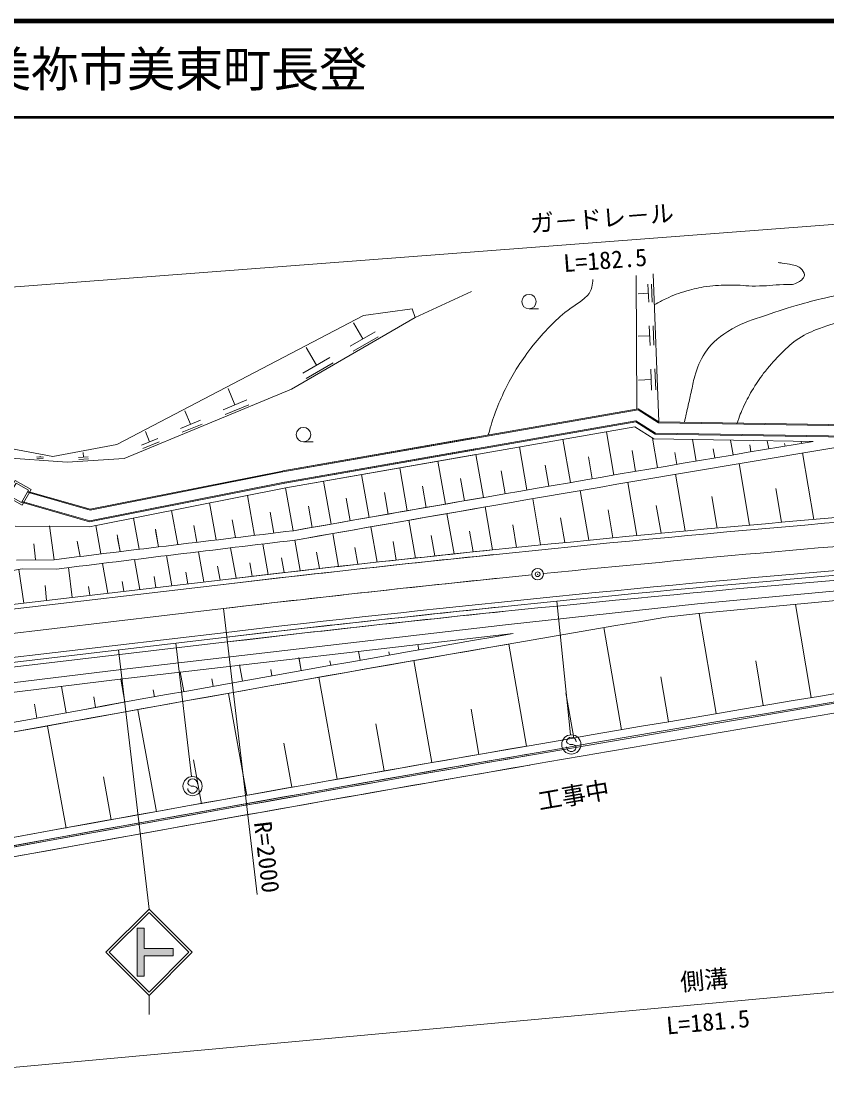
# Model space of a CAD drawing. Units: millimetres on the paper. Extents: x 40 to 680, y 20 to 380.
# Drawn here: x 409 to 492.9, y 269.8 to 380 of the extents above; entities that cross this region are included whole.
import ezdxf
from ezdxf.enums import TextEntityAlignment as Align

# ---------------------------------------------------------------- set-up
doc = ezdxf.new("R2010")
doc.units = ezdxf.units.MM
doc.header["$PDMODE"] = 32
doc.header["$PDSIZE"] = 0.5
for name, color, linetype, lineweight in [('M-BGD', 7, 'Continuous', 18), ('M-TTL', 2, 'Continuous', 140), ('M-TTL-LINE', 7, 'Continuous', 50)]:
    doc.layers.add(name, color=color, linetype=linetype, lineweight=lineweight)
doc.layers.add('M-TTL-TXT', color=7, linetype='Continuous')
doc.styles.add('ＭＳ ゴシック', font='')
doc.styles.get('ＭＳ ゴシック').set_extended_font_data('MS Gothic')

msp = doc.modelspace()

# ---------------------------------------------------------------- hatches: boundary and pattern name
at = {"layer": 'M-BGD'}
msp.add_hatch(color=256, dxfattribs=at).paths.add_polyline_path([(421.056, 285.454), (421.806, 285.454), (421.806, 283.329), (424.806, 283.329), (424.806, 282.579), (421.806, 282.579), (421.806, 280.454), (421.056, 280.454)])
msp.add_hatch(color=256, dxfattribs=at).paths.add_polyline_path([(421.056, 285.454), (421.806, 285.454), (421.806, 283.329), (424.806, 283.329), (424.806, 282.579), (421.806, 282.579), (421.806, 280.454), (421.056, 280.454)])

# ---------------------------------------------------------------- linework, layer by layer
for p, q in [((560.123, 363.913), (379.209, 350.091)), ((473.095, 339.571), (473.023, 353.5)), ((475.405, 338.226), (474.801, 353.668)), ((450.033, 349.115), (455.906, 351.809)), ((474.341, 350.694), (474.268, 352.572)), ((474.717, 350.708), (474.643, 352.587)), ((474.304, 351.633), (473.233, 351.591)), ((449.716, 350.004), (444.636, 349.313)), ((449.716, 350.004), (450.033, 349.115)), ((461.881, 350.021), (462.881, 350.021)), ((444.636, 349.313), (418.961, 335.89)), ((437.131, 341.641), (450.033, 349.115)), ((444.568, 346.873), (443.599, 348.546)), ((443.271, 346.122), (445.865, 347.624)), ((474.486, 346.198), (474.407, 348.229)), ((474.892, 346.214), (474.813, 348.245)), ((443.571, 345.603), (446.165, 347.105)), ((474.446, 347.213), (473.256, 347.167)), ((439.741, 344.133), (438.676, 345.972)), ((438.337, 343.321), (441.144, 344.946)), ((438.662, 342.759), (441.469, 344.385)), ((474.636, 341.547), (474.551, 343.736)), ((475.074, 341.564), (474.988, 343.753)), ((474.593, 342.641), (473.279, 342.59)), ((419.721, 334.428), (437.131, 341.641)), ((431.261, 340.005), (430.549, 341.724)), ((430.025, 339.493), (432.497, 340.517)), ((430.23, 338.998), (432.702, 340.023)), ((436.232, 333.118), (473.259, 339.599)), ((475.405, 338.226), (473.259, 339.599)), ((426.62, 337.988), (426.047, 339.37)), ((436.247, 333.029), (473.24, 339.505)), ((475.378, 338.136), (473.24, 339.505)), ((425.583, 337.559), (427.656, 338.418)), ((425.755, 337.144), (427.828, 338.003)), ((436.437, 331.946), (473.008, 338.347)), ((436.452, 331.857), (472.989, 338.253)), ((436.539, 331.365), (472.883, 337.726)), ((474.871, 336.454), (472.883, 337.726)), ((475.021, 336.951), (472.989, 338.253)), ((475.048, 337.041), (473.008, 338.347)), ((475.378, 338.136), (496.635, 337.816)), ((475.405, 338.226), (496.636, 337.906)), ((412.292, 334.63), (399.162, 337.055)), ((421.52, 335.79), (423.227, 336.497)), ((422.373, 336.144), (421.929, 337.217)), ((436.232, 333.118), (456.056, 336.588)), ((436.247, 333.03), (456.071, 336.499)), ((465.415, 336.419), (466.19, 331.914)), ((469.945, 337.212), (470.719, 332.69)), ((475.249, 333.463), (474.723, 336.548)), ((474.871, 336.454), (491.486, 336.203)), ((475.021, 336.951), (496.617, 336.626)), ((475.048, 337.041), (496.618, 336.716)), ((479.298, 334.15), (478.918, 336.393)), ((483.131, 334.799), (482.871, 336.333)), ((486.841, 335.424), (486.698, 336.275)), ((418.961, 335.89), (412.292, 334.63)), ((421.661, 335.448), (423.369, 336.156)), ((436.437, 331.946), (456.259, 335.416)), ((436.453, 331.857), (456.274, 335.327)), ((438.392, 336.157), (439.392, 336.157)), ((460.886, 335.626), (461.662, 331.134)), ((472.609, 335.264), (472.984, 333.077)), ((481.052, 335.437), (481.214, 334.475)), ((484.864, 335.833), (484.986, 335.111)), ((488.5, 335.978), (488.545, 335.71)), ((490.248, 335.996), (490.21, 336.222)), ((406.958, 334.511), (413.772, 334.046)), ((410.623, 334.461), (411.294, 334.415)), ((410.633, 334.595), (411.303, 334.549)), ((410.968, 334.572), (410.975, 334.671)), ((413.772, 334.046), (419.721, 334.428)), ((414.981, 334.526), (415.987, 334.59)), ((414.994, 334.325), (416, 334.389)), ((415.484, 334.558), (415.454, 335.025)), ((436.539, 331.365), (456.359, 334.834)), ((452.389, 334.139), (453.168, 329.663)), ((452.389, 334.139), (453.168, 329.663)), ((457.134, 330.351), (456.357, 334.834)), ((457.134, 330.351), (456.357, 334.834)), ((468.061, 334.595), (468.456, 332.303)), ((477.066, 335.026), (477.273, 333.807)), ((490.37, 335.003), (491.531, 328.065)), ((416.176, 329.035), (436.209, 333.022)), ((416.177, 329.035), (436.209, 333.022)), ((416.18, 329.128), (436.191, 333.111)), ((416.18, 329.128), (436.191, 333.11)), ((448.421, 333.444), (449.202, 328.971)), ((448.421, 333.444), (449.202, 328.971)), ((458.988, 333.116), (459.399, 330.743)), ((463.545, 333.734), (463.927, 331.525)), ((483.755, 333.886), (484.836, 327.475)), ((416.125, 327.812), (436.441, 331.855)), ((416.125, 327.812), (436.441, 331.855)), ((416.129, 327.904), (436.424, 331.943)), ((416.129, 327.904), (436.424, 331.943)), ((440.484, 332.055), (441.272, 327.58)), ((440.484, 332.055), (441.272, 327.58)), ((444.452, 332.75), (445.236, 328.277)), ((444.452, 332.75), (445.237, 328.277)), ((454.749, 332.318), (455.151, 330.007)), ((454.749, 332.318), (455.151, 330.007)), ((472.18, 331.925), (473.125, 326.388)), ((478.144, 326.862), (477.14, 332.77)), ((416.177, 329.035), (409.643, 330.914)), ((416.176, 329.035), (409.643, 330.913)), ((416.18, 329.128), (409.689, 330.994)), ((416.18, 329.128), (409.689, 330.994)), ((416.795, 327.435), (436.539, 331.365)), ((416.795, 327.435), (436.539, 331.365)), ((437.307, 326.881), (436.515, 331.361)), ((437.307, 326.883), (436.516, 331.361)), ((446.826, 330.878), (447.22, 328.625)), ((446.826, 330.878), (447.221, 328.625)), ((450.802, 331.517), (451.186, 329.317)), ((450.802, 331.517), (451.186, 329.318)), ((467.221, 331.076), (468.108, 325.901)), ((487.593, 331.284), (488.183, 327.773)), ((416.125, 327.812), (409.035, 329.85)), ((416.125, 327.812), (409.036, 329.85)), ((416.129, 327.904), (409.081, 329.93)), ((416.129, 327.904), (409.081, 329.93)), ((428.612, 329.787), (429.299, 325.924)), ((428.612, 329.787), (429.299, 325.924)), ((432.564, 330.574), (433.303, 326.405)), ((432.564, 330.573), (433.303, 326.405)), ((442.844, 330.268), (443.255, 327.929)), ((442.844, 330.268), (443.256, 327.929)), ((462.262, 330.223), (463.093, 325.402)), ((480.931, 330.47), (481.489, 327.171)), ((424.66, 329.001), (425.296, 325.441)), ((424.66, 329), (425.296, 325.441)), ((434.917, 328.828), (435.305, 326.644)), ((434.918, 328.828), (435.305, 326.644)), ((438.901, 329.438), (439.291, 327.231)), ((438.901, 329.438), (439.291, 327.231)), ((453.339, 328.677), (454.07, 324.471)), ((453.339, 328.677), (454.07, 324.472)), ((458.08, 324.89), (457.305, 329.366)), ((458.081, 324.89), (457.305, 329.366)), ((470.117, 329.069), (470.618, 326.146)), ((475.139, 329.526), (475.634, 326.627)), ((416.756, 327.427), (416.094, 327.303)), ((416.756, 327.427), (416.094, 327.303)), ((416.756, 327.427), (417.289, 324.466)), ((416.756, 327.427), (417.289, 324.466)), ((420.708, 328.214), (421.293, 324.955)), ((420.708, 328.214), (421.293, 324.955)), ((426.986, 327.432), (427.299, 325.683)), ((426.987, 327.432), (427.299, 325.683)), ((430.972, 328.02), (431.302, 326.165)), ((430.972, 328.02), (431.303, 326.165)), ((449.374, 327.986), (450.061, 324.045)), ((449.374, 327.986), (450.061, 324.045)), ((460.178, 327.517), (460.589, 325.148)), ((465.156, 328.246), (465.602, 325.653)), ((416.111, 327.303), (408.378, 327.352)), ((416.111, 327.303), (408.378, 327.352)), ((411.935, 327.41), (412.424, 323.869)), ((411.936, 327.41), (412.424, 323.869)), ((418.979, 326.452), (419.292, 324.711)), ((422.966, 327.038), (423.295, 325.199)), ((422.987, 326.919), (423.295, 325.198)), ((441.445, 326.595), (442.048, 323.167)), ((441.445, 326.595), (442.048, 323.167)), ((445.409, 327.292), (446.054, 323.61)), ((445.409, 327.292), (446.054, 323.61)), ((451.694, 326.397), (452.067, 324.259)), ((451.694, 326.397), (452.067, 324.259)), ((455.697, 326.859), (456.075, 324.682)), ((455.697, 326.859), (456.075, 324.682)), ((410.312, 325.511), (410.494, 323.879)), ((410.312, 325.511), (410.495, 323.879)), ((414.84, 325.788), (415.126, 324.201)), ((414.875, 325.595), (415.126, 324.201)), ((419.039, 326.118), (419.292, 324.711)), ((434.145, 325.5), (434.706, 322.335)), ((434.145, 325.5), (434.706, 322.335)), ((447.721, 325.758), (448.059, 323.829)), ((447.721, 325.758), (448.059, 323.829)), ((424.138, 324.295), (424.698, 321.162)), ((424.138, 324.295), (424.698, 321.162)), ((427.474, 324.699), (428.033, 321.555)), ((427.474, 324.698), (428.033, 321.555)), ((430.809, 325.1), (431.369, 321.947)), ((430.809, 325.1), (431.369, 321.948)), ((439.744, 324.657), (440.047, 322.943)), ((439.744, 324.657), (440.047, 322.943)), ((443.743, 325.149), (444.052, 323.39)), ((443.743, 325.149), (444.052, 323.39)), ((408.524, 323.821), (412.424, 323.869)), ((408.524, 323.821), (412.424, 323.869)), ((413.923, 323.048), (414.289, 319.936)), ((413.923, 323.047), (414.289, 319.936)), ((417.466, 323.482), (418.026, 320.376)), ((417.467, 323.482), (418.027, 320.376)), ((420.802, 323.89), (421.362, 320.77)), ((420.802, 323.889), (421.362, 320.769)), ((429.442, 323.21), (429.702, 321.752)), ((429.442, 323.21), (429.702, 321.752)), ((432.792, 323.529), (433.038, 322.142)), ((432.792, 323.529), (433.038, 322.142)), ((436.105, 324.046), (436.374, 322.526)), ((436.105, 324.046), (436.374, 322.527)), ((403.519, 321.902), (409.094, 322.908)), ((403.519, 321.902), (409.094, 322.908)), ((408.733, 322.843), (409.256, 319.343)), ((412.711, 322.898), (409.094, 322.908)), ((412.711, 322.898), (409.094, 322.908)), ((422.827, 322.102), (423.031, 320.966)), ((422.827, 322.101), (423.031, 320.966)), ((426.15, 322.567), (426.366, 321.359)), ((426.15, 322.567), (426.366, 321.359)), ((275.567, 303.09), (429.759, 321.255)), ((411.503, 321.189), (411.621, 319.622)), ((414.289, 319.936), (429.7, 321.752)), ((414.289, 319.936), (429.7, 321.752)), ((416.017, 321.09), (416.156, 320.156)), ((416.017, 321.09), (416.156, 320.156)), ((419.509, 321.605), (419.695, 320.573)), ((419.509, 321.605), (419.695, 320.573)), ((404.358, 318.766), (414.289, 319.936)), ((414.289, 319.936), (404.358, 318.766)), ((479.531, 318.257), (499.571, 320.153)), ((364.03, 310.994), (430.051, 318.772)), ((430.051, 318.772), (433.561, 288.978)), ((464.791, 319.542), (466.188, 305.612)), ((489.625, 319.212), (491.259, 309.496)), ((476.138, 317.889), (479.544, 318.259)), ((481.378, 307.826), (479.605, 318.264)), ((419.459, 312.434), (459.435, 317.085)), ((419.459, 312.434), (459.435, 317.084)), ((471.5, 306.139), (469.674, 316.785)), ((388.624, 311.375), (430.344, 316.29)), ((388.624, 311.374), (430.344, 316.289)), ((388.627, 310.871), (430.402, 315.793)), ((388.627, 310.872), (430.402, 315.793)), ((388.685, 310.375), (430.461, 315.296)), ((388.686, 310.375), (430.461, 315.296)), ((419.574, 311.441), (460.236, 316.171)), ((419.574, 311.441), (460.236, 316.171)), ((419.124, 314.464), (422.306, 287.454)), ((425.083, 315.166), (426.721, 301.262)), ((444.292, 313.387), (444.127, 314.297)), ((444.292, 313.387), (444.127, 314.297)), ((447.293, 314.259), (447.354, 313.925)), ((447.293, 314.259), (447.354, 313.925)), ((450.416, 314.462), (450.316, 315.017)), ((450.416, 314.462), (450.316, 315.017)), ((461.626, 304.436), (459.782, 315.078)), ((461.626, 304.436), (459.782, 315.078)), ((438.168, 312.306), (437.921, 313.673)), ((438.169, 312.307), (437.938, 313.577)), ((441.146, 313.313), (441.23, 312.848)), ((441.146, 313.313), (441.23, 312.848)), ((451.754, 302.717), (449.892, 313.355)), ((451.754, 302.717), (449.893, 313.355)), ((485.491, 313.329), (486.281, 308.656)), ((391.349, 309.014), (419.459, 312.434)), ((391.349, 309.015), (419.459, 312.434)), ((425.925, 310.126), (425.555, 312.169)), ((425.926, 310.126), (425.555, 312.169)), ((432.046, 311.219), (431.738, 312.921)), ((432.046, 311.219), (431.738, 312.921)), ((434.986, 312.436), (435.108, 311.764)), ((434.986, 312.436), (435.108, 311.764)), ((391.531, 308.029), (419.579, 311.442)), ((391.532, 308.029), (419.58, 311.442)), ((419.806, 309.026), (419.372, 311.417)), ((419.806, 309.026), (419.372, 311.417)), ((428.845, 311.454), (428.987, 310.674)), ((428.845, 311.454), (428.987, 310.674)), ((440.006, 311.616), (441.885, 300.981)), ((440.006, 311.616), (441.885, 300.981)), ((475.61, 311.644), (476.406, 306.979)), ((413.687, 307.92), (413.189, 310.664)), ((413.687, 307.92), (413.189, 310.664)), ((422.732, 310.315), (422.867, 309.577)), ((422.732, 310.315), (422.867, 309.577)), ((430.581, 309.912), (432.478, 299.279)), ((430.581, 309.912), (432.478, 299.279)), ((465.721, 310.004), (466.535, 305.285)), ((410.367, 308.811), (410.63, 307.365)), ((410.367, 308.811), (410.63, 307.365)), ((416.549, 309.563), (416.748, 308.474)), ((416.55, 309.563), (416.748, 308.474)), ((421.157, 308.207), (423.07, 297.578)), ((421.157, 308.207), (423.071, 297.578)), ((455.848, 308.279), (456.667, 303.574)), ((455.848, 308.279), (456.667, 303.574)), ((411.733, 306.503), (413.663, 295.877)), ((411.733, 306.503), (413.663, 295.877)), ((445.934, 306.774), (446.8, 301.847)), ((445.934, 306.774), (446.8, 301.847)), ((437.179, 300.145), (436.361, 304.753)), ((437.179, 300.145), (436.361, 304.752)), ((465.892, 304.758), (465.793, 304.876)), ((466.137, 304.618), (465.892, 304.758)), ((466.438, 304.616), (466.137, 304.618)), ((466.683, 304.504), (466.438, 304.616)), ((466.789, 304.368), (466.683, 304.504)), ((427.773, 298.436), (426.955, 303)), ((427.773, 298.436), (426.955, 303)), ((418.358, 296.772), (417.553, 301.225)), ((418.358, 296.772), (417.553, 301.225)), ((426.443, 300.41), (426.343, 300.528)), ((426.688, 300.27), (426.443, 300.41)), ((426.989, 300.268), (426.688, 300.27)), ((427.234, 300.156), (426.989, 300.268)), ((427.34, 300.02), (427.234, 300.156)), ((417.806, 282.954), (422.306, 287.454)), ((418.16, 282.955), (422.306, 287.101)), ((426.806, 282.954), (422.306, 287.454)), ((426.453, 282.954), (422.306, 287.101)), ((565.564, 285.442), (395.132, 269.759)), ((421.056, 285.454), (421.056, 280.454)), ((421.056, 285.454), (421.806, 285.454)), ((421.806, 285.454), (421.806, 283.329)), ((421.806, 283.329), (424.806, 283.329)), ((424.806, 283.329), (424.806, 282.579)), ((417.807, 282.954), (422.306, 278.454)), ((418.16, 282.955), (422.306, 278.808)), ((421.806, 282.579), (424.806, 282.579)), ((421.806, 282.579), (421.806, 280.454)), ((422.306, 278.454), (426.806, 282.954)), ((422.306, 278.808), (426.453, 282.954)), ((421.056, 280.454), (421.806, 280.454)), ((422.307, 278.454), (422.307, 276.454))]:
    msp.add_line(p, q, dxfattribs=at)
for points in [[(407.439, 330.483), (409.089, 329.54), (410.031, 331.19), (408.382, 332.133)], [(407.439, 330.483), (409.089, 329.54), (410.032, 331.19), (408.382, 332.133)], [(407.712, 330.557), (409.014, 329.813), (409.759, 331.115), (408.456, 331.86)], [(407.712, 330.557), (409.014, 329.813), (409.759, 331.116), (408.456, 331.86)]]:
    msp.add_lwpolyline(points, close=True, dxfattribs=at)
for points in [[(438.043, 322.717), (438.035, 322.759), (437.481, 325.896)], [(438.043, 322.717), (438.036, 322.76), (437.481, 325.896)], [(459.435, 317.084), (479.437, 319.253), (499.477, 321.149)]]:
    msp.add_lwpolyline(points, dxfattribs=at)
for centre, radius in [((461.881, 350.771), 0.75), ((438.392, 336.907), 0.75), ((462.777, 322.355), 0.6), ((466.288, 304.617), 1), ((426.838, 300.269), 1)]:
    msp.add_circle(centre, radius, dxfattribs=at)
for centre, radius, start, end in [((1488.345, -5619.498), 6038.551, 99.50202, 100.02329), ((1488.345, -5619.498), 6037.551, 99.4493, 100.02332), ((664.052, -1667.492), 2003, 92.98469, 96.719), ((664.052, -1667.492), 2002.5, 92.98469, 96.719), ((1488.337, -5619.499), 6038.551, 99.83256, 100.0232), ((664.052, -1667.491), 2000, 92.9847, 95.75869), ((1488.337, -5619.499), 6037.551, 99.83256, 100.02324), ((1154.688, -5699.502), 6068.934, 96.78856, 97.02518), ((1154.68, -5699.503), 6068.934, 96.78848, 97.0251), ((664.052, -1667.492), 1997.5, 92.98469, 96.719), ((664.052, -1667.492), 1997, 92.98469, 96.719), ((1154.344, -5697.407), 6065.814, 96.78714, 97.0228), ((1154.336, -5697.408), 6065.814, 96.78706, 97.02272), ((664.052, -1667.492), 1996.5, 92.98469, 96.719), ((664.049, -1667.492), 2003, 95.9021, 96.71892), ((664.049, -1667.492), 2002.5, 95.90112, 96.71892), ((664.052, -1667.491), 2000, 95.79306, 96.71901), ((664.049, -1667.492), 2000, 95.89619, 96.71892), ((1488.346, -5619.497), 6012.249, 98.85272, 100.47918), ((1488.346, -5619.497), 6011.4, 98.85342, 100.48861), ((1488.346, -5619.497), 6011.25, 98.85354, 100.48872), ((1488.345, -5619.498), 6010.25, 98.85435, 100.3684), ((664.049, -1667.492), 1997, 95.89028, 96.71892), ((1488.346, -5619.497), 6023.049, 99.6748, 100.47918), ((664.049, -1667.492), 1996.5, 95.8893, 96.71892), ((1488.346, -5619.497), 6024.049, 99.82664, 100.48329), ((1488.337, -5619.498), 6024.049, 99.82656, 100.4832), ((1488.337, -5619.498), 6023.049, 99.83258, 100.4791), ((466.293, 304.872), 0.5, 359.55488, 179.55488), ((1488.337, -5619.498), 6012.249, 99.83258, 100.4791), ((466.289, 304.372), 0.5, 179.55488, 359.55488), ((1488.337, -5619.498), 6011.4, 99.83258, 100.48853), ((1488.337, -5619.498), 6011.25, 99.83258, 100.48864), ((1488.337, -5619.499), 6010.25, 99.83258, 100.36832), ((426.843, 300.524), 0.5, 359.55488, 179.55488), ((426.84, 300.024), 0.5, 179.55488, 359.55488)]:
    msp.add_arc(centre, radius, start, end, dxfattribs=at)
for points, knots in [([(483.509, 338.014), (483.834, 338.911), (483.93, 339.175), (484.264, 339.892), (484.607, 340.627), (484.824, 341.03), (485.246, 341.723), (485.695, 342.46), (485.97, 342.86), (486.506, 343.536), (487.113, 344.303), (487.479, 344.717), (488.182, 345.398), (488.847, 346.041), (489.211, 346.427), (489.984, 346.936), (490.765, 347.451), (491.271, 347.636), (492.144, 347.972), (493.217, 348.385), (493.849, 348.543), (494.971, 348.793), (496.188, 349.064), (496.881, 349.173), (498.121, 349.3), (499.013, 349.391), (499.517, 349.413), (500.413, 349.414), (501.357, 349.414), (501.889, 349.405), (502.827, 349.305), (503.989, 349.181), (504.631, 349.038), (505.783, 348.848), (506.442, 348.739), (506.805, 348.642), (507.467, 348.558), (508.402, 348.439), (508.935, 348.46), (509.875, 348.388), (510.906, 348.309), (511.48, 348.215), (512.513, 348.168), (513.435, 348.126), (513.953, 348.096), (514.876, 348.127), (515.355, 348.143), (515.622, 348.179), (516.098, 348.236), (516.731, 348.313), (517.083, 348.382), (517.705, 348.518), (518.168, 348.62), (518.425, 348.688), (518.878, 348.828), (519.225, 348.935), (519.417, 349.001), (519.76, 349.121), (519.888, 349.166), (520.08, 349.181), (520.086, 349.244), (520.111, 349.498), (519.33, 349.683), (518.802, 349.854), (517.775, 350.187), (517.161, 350.238), (516.12, 350.522), (514.947, 350.841), (514.286, 351.016), (513.143, 351.429), (512.034, 351.83), (511.426, 352.096), (510.36, 352.602), (509.457, 353.03), (508.988, 353.341), (508.104, 353.807), (507.292, 354.234), (506.803, 354.411), (506.02, 354.889), (505.26, 355.353), (505.001, 355.55), (504.157, 356.202)], [0, 0, 0, 0, 1, 1, 1, 2, 2, 2, 3, 3, 3, 4, 4, 4, 5, 5, 5, 6, 6, 6, 7, 7, 7, 8, 8, 8, 9, 9, 9, 10, 10, 10, 11, 11, 11, 12, 12, 12, 13, 13, 13, 14, 14, 14, 15, 15, 15, 16, 16, 16, 17, 17, 17, 18, 18, 18, 19, 19, 19, 20, 20, 20, 21, 21, 21, 22, 22, 22, 23, 23, 23, 24, 24, 24, 25, 25, 25, 26, 26, 26, 27, 27, 27, 27]), ([(478.056, 338.186), (478.229, 338.948), (478.272, 339.138), (478.41, 339.749), (478.547, 340.356), (478.624, 340.697), (478.761, 341.304), (478.911, 341.965), (478.94, 342.349), (479.143, 342.995), (479.454, 343.978), (479.619, 344.564), (480.206, 345.412), (481.049, 346.629), (481.769, 347.172), (483.043, 347.926), (484.295, 348.666), (485.124, 348.836), (486.494, 349.323), (487.936, 349.836), (488.755, 350.095), (490.228, 350.512), (491.17, 350.778), (491.699, 350.927), (492.655, 351.137), (494.224, 351.48), (495.106, 351.666), (496.691, 351.931), (497.631, 352.088), (498.162, 352.147), (499.108, 352.265), (499.701, 352.34), (500.042, 352.319), (500.631, 352.422), (500.992, 352.486), (501.268, 352.386), (501.55, 352.622), (501.711, 352.756), (501.816, 352.913), (501.761, 353.115), (501.678, 353.425), (501.417, 353.487), (501.147, 353.66), (500.427, 354.119), (499.931, 354.207), (499.131, 354.505), (498.705, 354.664), (498.447, 354.693), (498.018, 354.843), (497.594, 354.992), (497.365, 355.104), (496.97, 355.317), (496.786, 355.416), (496.721, 355.45), (496.505, 355.582)], [0, 0, 0, 0, 1, 1, 1, 2, 2, 2, 3, 3, 3, 4, 4, 4, 5, 5, 5, 6, 6, 6, 7, 7, 7, 8, 8, 8, 9, 9, 9, 10, 10, 10, 11, 11, 11, 12, 12, 12, 13, 13, 13, 14, 14, 14, 15, 15, 15, 16, 16, 16, 17, 17, 17, 18, 18, 18, 18]), ([(474.927, 350.436), (475.482, 350.755), (475.654, 350.84), (476.135, 351.069), (476.951, 351.458), (477.429, 351.643), (478.299, 351.887), (479.089, 352.108), (479.538, 352.222), (480.351, 352.335), (481.319, 352.469), (481.871, 352.475), (482.849, 352.492), (483.878, 352.509), (484.453, 352.389), (485.482, 352.391), (486.613, 352.393), (487.244, 352.484), (488.372, 352.562), (488.864, 352.596), (489.193, 352.434), (489.63, 352.662), (490.031, 352.871), (490.367, 352.968), (490.53, 353.39), (490.629, 353.647), (490.488, 353.841), (490.329, 354.066), (490.063, 354.444), (489.722, 354.478), (489.281, 354.619), (488.896, 354.742), (488.658, 354.715), (488.259, 354.776), (488.086, 354.803), (488.032, 354.811), (487.816, 354.844)], [0, 0, 0, 0, 1, 1, 1, 2, 2, 2, 3, 3, 3, 4, 4, 4, 5, 5, 5, 6, 6, 6, 7, 7, 7, 8, 8, 8, 9, 9, 9, 10, 10, 10, 11, 11, 11, 12, 12, 12, 12]), ([(457.641, 336.866), (457.963, 338.019), (458.057, 338.355), (458.401, 339.284), (458.742, 340.204), (458.959, 340.712), (459.391, 341.593), (459.807, 342.442), (460.06, 342.91), (460.559, 343.714), (461.111, 344.605), (461.444, 345.092), (462.086, 345.922), (462.728, 346.752), (463.114, 347.199), (463.842, 347.955), (464.507, 348.646), (464.885, 349.032), (465.627, 349.639), (466.518, 350.366), (467.156, 350.608), (467.974, 351.416), (468.458, 351.894), (468.497, 352.653), (468.519, 353.07)], [0, 0, 0, 0, 1, 1, 1, 2, 2, 2, 3, 3, 3, 4, 4, 4, 5, 5, 5, 6, 6, 6, 7, 7, 7, 8, 8, 8, 8])]:
    msp.add_open_spline(points, degree=3, knots=knots, dxfattribs=at)
msp.add_point((462.777, 322.355), dxfattribs=at)
at = {"layer": 'M-TTL'}
msp.add_line((680, 380), (40, 380), dxfattribs=at)
at = {"layer": 'M-TTL-LINE'}
msp.add_line((40, 370), (680, 370), dxfattribs=at)

# ---------------------------------------------------------------- texts
at = {"layer": 'M-BGD', "style": 'ＭＳ ゴシック'}
for s, rotation, p in [('ガ－ドレ－ル', 4.369, (469.59, 357.999)), ('側溝', 5.258, (480.256, 278.596))]:
    msp.add_text(s, height=1.833, rotation=rotation, dxfattribs=at).set_placement(p, align=Align.BOTTOM_CENTER)
for s, rotation, p in [('L=182.5', 4.369, (469.742, 356.005)), ('L=181.5', 5.258, (480.439, 276.605))]:
    msp.add_text(s, height=1.833, rotation=rotation, dxfattribs=at).set_placement(p, align=Align.TOP_CENTER)
for s, rotation, p in [('工事中', 9.876, (470.465, 298.519)), ('R=2000', 276.719, (433.561, 288.978))]:
    msp.add_text(s, height=1.833, rotation=rotation, dxfattribs=at).set_placement(p, align=Align.BOTTOM_RIGHT)
at = {"layer": 'M-TTL-TXT', "style": 'ＭＳ ゴシック'}
msp.add_text('美祢市美東町長登', height=3.666, dxfattribs=at).set_placement((405.024, 375), align=Align.MIDDLE_LEFT)

doc.saveas('drawing.dxf')
